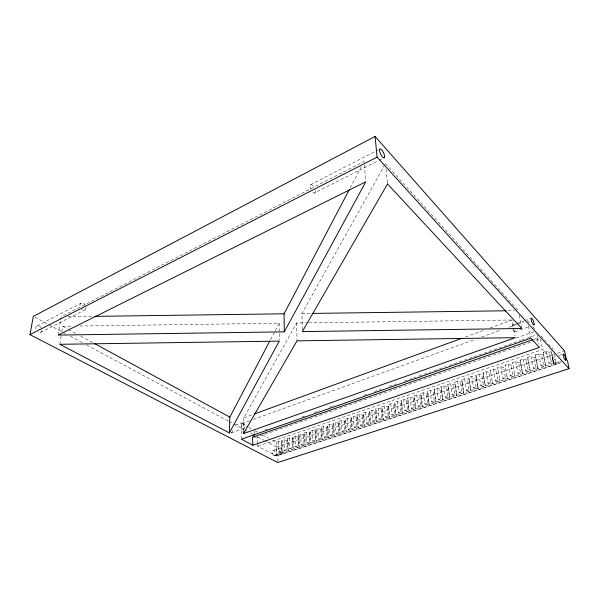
<?xml version="1.0" encoding="UTF-8"?>
<svg xmlns="http://www.w3.org/2000/svg" width="599" height="599" viewBox="0 0 599 599"><rect width="100%" height="100%" fill="white"/><g stroke="black" fill="none" stroke-linecap="round" stroke-linejoin="round"><path stroke-width="0.45" stroke-dasharray="3 2.25" d="M553.978 353.485L556.306 364.282L276.394 455.959L257.757 446.18L257.78 444.338M257.787 443.417L257.84 436.971M254.141 433.758L254.171 431.205M243.523 431.729L243.793 417.825L296.625 322.996L307.819 322.839M241.434 439.209L241.756 423.598L249.663 420.745M277.764 461.649L278.161 455.307L276.678 454.521L276.641 447.086L265.132 440.901M59.803 344.305L61.113 336.181M61.839 331.666L62.708 326.253L72.973 326.111M58.155 335.073L60.544 320.472M60.694 319.559L61.135 316.826L364.065 161.416L364.297 164.201M270.478 339.708L274.799 331.472M275.233 330.648L279.127 323.243L78.566 326.028M350.153 187.921L361.459 166.387M302.293 329.794L301.889 313.554L384.992 164.411M37.048 325.871L81.194 303.094M310.814 189.569A4.665 1.894 63.9 0 1 310.641 184.694L375.064 151.457M375.887 151.03L378.366 149.75M40.522 332.49L84.759 309.997M312.745 192.369A4.665 1.894 63.9 0 0 314.063 193.17L378.276 160.764M379.107 160.345L382.409 158.66M243.793 417.825L253.437 414.306M465.558 336.945L483.962 330.229M490.102 327.99L512.018 320.001L513.68 328.836M235.362 425.148L242.138 422.699M512.489 324.987L515.926 323.745M516.78 323.43L523.653 320.952M524.507 320.637L530.519 318.466M253.175 419.472L475.464 339.259M481.618 337.035L500.944 330.064M508.851 327.204L516.757 324.351M517.641 324.037L523.788 321.82M231.221 432.912L243.95 428.375M514.93 331.734L529.561 326.515M516.301 337.986L533.956 331.771M264.938 429.895L268.472 428.659M302.001 416.926L304.644 416.006M314.355 412.606L319.649 410.757M329.353 407.357L334.646 405.508M363.765 395.318L366.416 394.389M374.353 391.611L381.413 389.14M389.357 386.362L396.411 383.899M404.355 381.114L415.826 377.1M419.352 375.873L430.823 371.852M434.357 370.624L445.828 366.61M449.355 365.375L520.823 340.367M521.707 340.06L536.711 334.811M533.664 339.408L537.191 338.18L538.381 339.483L534.847 340.711M254.979 437.719L533.971 341.018M257.757 446.18L542.597 349.479L556.306 364.282M272.545 440.332L276.334 442.399L278.625 441.628L281.56 442.391L282.825 441.965L281.792 440.557L284.098 439.778L287.033 440.55L288.306 440.123L287.288 438.7L289.617 437.914L292.552 438.7L293.832 438.266L292.829 436.828L295.172 436.035L298.107 436.828L299.403 436.394L298.414 434.941L300.78 434.14L303.715 434.941L305.026 434.5L304.052 433.04L306.433 432.238L309.369 433.04L310.686 432.598L309.728 431.123L312.131 430.307L315.067 431.123L316.399 430.674L315.456 429.191L317.882 428.367L320.817 429.191L322.157 428.742L321.229 427.237L323.677 426.413L326.612 427.237L327.96 426.788L327.054 425.268L329.517 424.436L332.452 425.275L333.815 424.818L332.932 423.291L335.418 422.452L338.345 423.291L339.723 422.827L338.847 421.292L341.355 420.438L344.29 421.292L345.675 420.827L344.822 419.27L347.353 418.416L350.28 419.278L351.68 418.806L350.849 417.241L353.395 416.38L356.323 417.241L357.738 416.769L356.922 415.189L359.49 414.321L362.425 415.197L363.84 414.718L363.046 413.115L365.645 412.239L368.572 413.123L370.002 412.644L369.231 411.034L371.844 410.15L374.772 411.041L376.217 410.555L375.461 408.922L378.096 408.031L381.024 408.937L382.484 408.443L381.75 406.803L384.408 405.905L387.336 406.811L388.803 406.317L388.092 404.662L390.78 403.756L393.7 404.669L395.183 404.175L394.486 402.498L397.197 401.585L400.117 402.513L401.615 402.011L400.948 400.319L403.681 399.398L406.594 400.334L408.106 399.825L407.455 398.118L410.21 397.189L413.13 398.133L414.65 397.624L414.029 395.902L416.807 394.966L419.719 395.917L421.262 395.4L420.655 393.663L423.463 392.719L426.376 393.685L427.926 393.161L427.342 391.409L430.172 390.451L433.084 391.424L434.649 390.9L434.095 389.125L436.948 388.159L439.853 389.148L441.433 388.616L440.901 386.827L443.784 385.853L446.689 386.849L448.277 386.31L447.775 384.506L450.68 383.525L453.585 384.528L455.188 383.989L454.708 382.162L457.643 381.174L460.541 382.192L462.158 381.645L461.709 379.803L464.667 378.8L467.564 379.826L469.197 379.279L468.77 377.415L471.757 376.404L474.648 377.445L476.302 376.891L475.898 375.011L478.915 373.993L481.798 375.034L483.468 374.48L483.094 372.578L486.141 371.552L489.016 372.608L490.701 372.046L490.356 370.13L493.426 369.089L496.301 370.16L498.001 369.583L497.687 367.651L500.786 366.603L503.662 367.681L505.376 367.105L505.084 365.158L508.214 364.095L511.082 365.188L512.811 364.604L512.549 362.635L515.717 361.564L518.577 362.665L520.329 362.081L520.089 360.089L523.286 359.011L526.147 360.119L527.906 359.527L527.704 357.513L530.931 356.427L533.784 357.551L535.566 356.952L535.394 354.922L538.651 353.822L541.496 354.96L543.293 354.353L543.151 352.302L546.438 351.186L549.283 352.339L551.095 351.725L550.99 349.651M276.641 447.086L553.91 354.458M557.452 353.275L564.535 350.909M273.084 450.426L280.212 448.052M561.27 361.744L554.936 363.713A3.377 0.816 69.9 0 1 553.094 360.433A3.377 0.816 69.9 0 1 552.855 357.408L555.46 356.54M558.934 355.387L562.416 354.234M278.625 441.628L278.692 452.163L281.874 451.107L282.923 452.492L282.825 441.965M284.098 439.778L284.203 450.343L287.415 449.28L288.441 450.68L288.306 440.123M289.617 437.914L289.759 448.509L293.001 447.438L294.012 448.846L293.832 438.266M295.172 436.035L295.367 446.659L298.631 445.581L298.414 434.941M300.78 434.14L301.012 444.795L304.307 443.709L304.052 433.04M306.433 432.238L306.71 442.916L310.035 441.822L309.728 431.123M312.131 430.307L312.461 441.021L315.808 439.921L315.456 429.191M317.882 428.367L318.249 439.112L321.626 437.996L321.229 427.237M323.677 426.413L324.089 437.188L327.496 436.057L327.054 425.268M329.517 424.436L329.982 435.241L333.418 434.11L332.932 423.291M335.418 422.452L335.927 433.279L339.386 432.141L338.847 421.292M341.355 420.438L341.917 431.302L345.413 430.149L344.822 419.27M347.353 418.416L347.959 429.311L351.486 428.15L350.849 417.241M353.395 416.38L354.054 427.304L357.61 426.129L356.922 415.189M359.49 414.321L360.201 425.275L363.788 424.092L363.046 413.115M365.645 412.239L366.408 423.231L370.025 422.033L369.231 411.034M371.844 410.15L372.66 421.164L376.307 419.959L375.461 408.922M378.096 408.031L378.972 419.083L382.649 417.87L381.75 406.803M384.408 405.905L385.337 416.986L389.051 415.758L388.092 404.662M390.78 403.756L391.761 414.867L395.505 413.632L394.486 402.498M397.197 401.585L398.238 412.726L402.019 411.483L400.948 400.319M403.681 399.398L404.774 410.57L408.585 409.312L407.455 398.118M410.21 397.189L411.371 408.398L415.212 407.125L414.029 395.902M416.807 394.966L418.02 406.204L421.906 404.924L420.655 393.663M423.463 392.719L424.736 403.988L428.652 402.693L427.342 391.409M430.172 390.451L431.512 401.749L435.466 400.446L434.095 389.125M436.948 388.159L438.348 399.496L442.339 398.178L440.901 386.827M443.784 385.853L445.252 397.219L449.272 395.894L447.775 384.506M450.68 383.525L452.215 394.921L456.273 393.58L454.708 382.162M457.643 381.174L459.238 392.607L463.341 391.252L461.709 379.803M464.667 378.8L466.329 390.263L470.47 388.901L468.77 377.415M471.757 376.404L473.487 387.905L477.665 386.527L475.898 375.011M478.915 373.993L480.72 385.524L484.935 384.131L483.094 372.578M486.141 371.552L488.013 383.113L492.266 381.713L492.61 383.592L490.356 370.13M493.426 369.089L495.373 380.687L499.671 379.272L499.985 381.174L497.687 367.651M500.786 366.603L502.808 378.239L507.143 376.801L507.428 378.725L505.084 365.158M508.214 364.095L510.311 375.76L514.691 374.315L514.945 376.254L512.549 362.635M515.717 361.564L517.888 373.259L522.306 371.799L520.089 360.089M523.286 359.011L525.533 370.736L529.995 369.269L527.704 357.513M530.931 356.427L533.26 368.19L537.767 366.708L535.394 354.922M538.651 353.822L541.054 365.622L545.607 364.117L543.151 352.302M546.438 351.186L548.931 363.024L553.528 361.504L551.38 351.478M276.678 454.521L561.091 361.085M274.791 455.734L281.942 453.391M278.161 455.307L562.169 362.268M310.641 184.694L311.181 184.679A4.665 1.894 63.9 0 1 313.839 187.217M67.665 316.736L92.852 316.392M301.889 313.554L311.218 313.434M508.064 310.761L514.601 310.671M308.747 322.831L512.018 320.001M552.855 357.408L553.094 357.453A3.377 0.816 69.9 0 1 554.929 360.725A3.377 0.816 69.9 0 1 555.176 363.75M278.692 452.163L281.642 452.911L281.56 442.391M284.203 450.343L287.161 451.099L287.033 440.55M289.759 448.509L292.716 449.272L292.552 438.7M295.367 446.659L298.324 447.431L298.107 436.828M301.012 444.795L303.97 445.574L303.715 434.941M306.71 442.916L309.668 443.702L309.369 433.04M312.461 441.021L315.411 441.815L315.067 431.123M318.249 439.112L321.206 439.913L320.817 429.191M324.089 437.188L327.047 437.996L326.612 427.237M329.982 435.241L332.939 436.057L332.452 425.275M335.927 433.279L338.877 434.11L338.345 423.291M341.917 431.302L344.874 432.141L344.29 421.292M347.959 429.311L350.917 430.149L350.28 419.278M354.054 427.304L357.004 428.15L356.323 417.241M360.201 425.275L363.151 426.129L362.425 415.197M366.408 423.231L369.351 424.092L368.572 413.123M372.66 421.164L375.61 422.04L374.772 411.041M378.972 419.083L381.915 419.966L381.024 408.937M385.337 416.986L388.279 417.877L387.336 406.811M391.761 414.867L394.704 415.766L393.7 404.669M398.238 412.726L401.18 413.639L400.117 402.513M404.774 410.57L407.709 411.491L406.594 400.334M411.371 408.398L414.306 409.327L413.13 398.133M418.02 406.204L420.955 407.14L419.719 395.917M424.736 403.988L427.671 404.931L426.376 393.685M431.512 401.749L434.44 402.708L433.084 391.424M438.348 399.496L441.276 400.461L439.853 389.148M445.252 397.219L448.172 398.2L446.689 386.849M452.215 394.921L455.128 395.909L453.585 384.528M459.238 392.607L462.158 393.603L460.541 382.192M466.329 390.263L469.242 391.274L467.564 379.826M473.487 387.905L476.4 388.923L474.648 377.445M480.72 385.524L483.618 386.55L481.798 375.034M488.013 383.113L490.91 384.154L489.016 372.608M495.373 380.687L498.271 381.735L496.301 370.16M502.808 378.239L505.698 379.294L503.662 367.681M510.311 375.76L513.193 376.831L511.082 365.188M517.888 373.259L520.763 374.345L518.577 362.665M525.533 370.736L528.408 371.829L526.147 360.119M533.26 368.19L536.127 369.298L533.784 357.551M541.054 365.622L543.922 366.738L541.496 354.96M548.931 363.024L551.784 364.155L549.283 352.339M34.982 317.23L48.13 324.299M48.953 324.74L62.101 331.809M62.925 332.25L66.212 334.017M70.323 336.219L82.655 342.845M86.765 345.054L228.144 421.022M228.968 421.464L243.763 429.416M244.587 429.857L247.05 431.183M250.337 432.95L252.808 434.275M257.735 436.926L264.316 440.46M62.708 326.253L67.627 328.926M68.443 329.368L76.635 333.823M80.73 336.046L93.025 342.733M241.756 423.598L247.971 426.975M248.742 427.394L253.407 429.932M254.919 430.756L257.884 432.366M262.557 434.904L268.749 438.273M385.442 163.594L517.701 309.93M527.3 320.547L529.786 323.295M532.878 326.717L535.978 330.146M541.219 335.942L546.183 341.437M548.662 344.185L553.012 348.985M298.631 445.581L299.627 447.004L299.403 436.394M304.307 443.709L305.288 445.147L305.026 434.5M310.035 441.822L311.001 443.267L310.686 432.598M41.069 327.773L40.762 327.301A3.751 2.718 57.1 0 0 36.726 326.043A3.751 2.718 57.1 0 0 36.254 330.251M315.808 439.921L316.751 441.381L316.399 430.674M321.626 437.996L322.554 439.471L322.157 428.742M85.402 305.535L84.863 304.681A3.894 2.628 58.9 0 0 81.187 303.094A3.894 2.628 58.9 0 0 80.146 306.636M327.496 436.057L328.409 437.547L327.96 426.788M333.418 434.11L334.309 435.608L333.815 424.818M339.386 432.141L340.262 433.654L339.723 422.827M345.413 430.149L346.267 431.677L345.675 420.827M351.486 428.15L352.324 429.693L351.68 418.806M357.61 426.129L358.427 427.686L357.738 416.769M363.788 424.092L364.589 425.657L363.84 414.718M370.025 422.033L370.803 423.62L370.002 412.644M376.307 419.959L377.063 421.561L376.217 410.555M382.649 417.87L383.39 419.48L382.484 408.443M389.051 415.758L389.762 417.391L388.803 406.317M395.505 413.632L396.201 415.272L395.183 404.175M402.019 411.483L402.685 413.138L401.615 402.011M408.585 409.312L409.237 410.989L408.106 399.825M415.212 407.125L415.841 408.817L414.65 397.624M421.906 404.924L422.505 406.631L421.262 395.4M428.652 402.693L429.236 404.422L427.926 393.161M435.466 400.446L436.02 402.191L434.649 390.9M442.339 398.178L442.871 399.937L441.433 388.616M449.272 395.894L449.782 397.669L448.277 386.31M456.273 393.58L456.752 395.377L455.188 383.989M463.341 391.252L463.791 393.064L462.158 381.645M537.191 338.18L538.591 344.043M470.47 388.901L470.896 390.728L469.197 379.279M477.665 386.527L478.069 388.377L476.302 376.891M551.095 351.725L553.626 363.548L553.528 361.504M540.433 339.079L542.597 349.479M543.293 354.353L545.734 366.139L545.607 364.117M537.49 335.163L538.381 339.483M535.566 356.952L537.924 368.707L537.767 366.708M528.363 325.841L530.841 338.195M484.935 384.131L485.302 385.996L483.468 374.48M519.198 315.081L521.811 328.477M527.906 359.527L530.19 371.245L529.995 369.269M520.329 362.081L522.53 373.761L522.306 371.799M513.845 329.72L515.013 335.904M386.011 169.15L387.523 183.953M364.372 165.129L365.69 180.898M296.625 322.996L296.999 340.853M292.829 436.828L293.001 447.438M287.288 438.7L287.415 449.28M281.792 440.557L281.874 451.107M279.127 323.243L279.239 340.217M276.334 442.399L276.394 455.959M41.825 329.907A3.751 2.718 57.1 0 1 38.231 332.288M232.195 430.389A2.95 1.752 71 0 1 230.75 432.935M315.156 190.467A4.665 1.894 63.9 0 1 314.595 193.14M85.964 307.392A3.894 2.628 58.9 0 1 81.749 309.166M513.073 329.398A3.594 0.973 69.3 0 0 515.14 331.569L515.252 331.195A3.594 0.973 69.3 0 0 514.968 329.068M512.25 326.807A3.594 0.973 69.3 0 1 512.16 325.512L512.28 325.137A3.594 0.973 69.3 0 1 514.339 327.324M273.503 455.315L273.092 454.843A2.793 1.55 72.5 0 1 272.358 451.279A2.793 1.55 72.5 0 1 274.372 450.852L274.776 451.324A2.793 1.55 72.5 0 1 275.51 454.881A2.793 1.55 72.5 0 1 273.503 455.315M280.654 452.964L280.242 452.485A2.808 1.535 72.4 0 1 279.501 448.906A2.808 1.535 72.4 0 1 281.493 448.486L281.904 448.965A2.808 1.535 72.4 0 1 282.646 452.537A2.808 1.535 72.4 0 1 280.654 452.964M244.714 425.088L244.422 424.377A2.98 1.73 70.9 0 0 241.921 422.782A2.98 1.73 70.9 0 0 241.367 425.986L241.659 426.705A2.98 1.73 70.9 0 0 244.16 428.292A2.98 1.73 70.9 0 0 244.714 425.088"/><path stroke-width="0.9" d="M254.103 437.173L254.133 434.612M243.494 433.579L296.999 340.853L515.35 337.671L243.494 433.579L243.523 431.729M229.38 432.912L279.246 341.108L59.803 344.305L229.38 432.912L229.844 417.121L269.61 341.355M29.95 334.631L33.334 316.347L375.094 136.445L564.535 350.909L566.422 359.333L567.493 360.523L569.05 368.655L277.711 462.555L29.95 334.631L377.071 157.125L375.094 136.445M284.278 331.853L365.772 181.819L58.155 335.073L284.278 331.853L284.076 313.801L349.284 189.576M254.313 413.984L462.054 338.225M532.781 339.715L252.486 437.165L252.928 445.214L539.392 347.398L530.841 338.195L241.434 439.209L252.928 445.214M94.717 316.369L284.076 313.801M312.146 313.419L506.2 310.784M94.664 343.624L229.844 417.121M377.071 157.125L569.05 368.655M534.151 324.448L534.053 324.823A3.639 0.913 69.2 0 1 532.241 323.011A3.639 0.913 69.2 0 1 531.081 318.683L531.178 318.309A3.639 0.913 69.2 0 1 532.99 320.136A3.639 0.913 69.2 0 1 534.151 324.448M387.523 183.953L302.338 331.599L521.811 328.477L387.523 183.953M384.064 157.822L383.607 157.799A4.904 1.595 64.8 0 1 380.253 153.262A4.904 1.595 64.8 0 1 380.013 148.896L380.485 148.926A4.904 1.595 64.8 0 1 383.817 153.456A4.904 1.595 64.8 0 1 384.064 157.822M565.621 360.321L565.396 360.284A3.399 0.786 69.8 0 1 563.562 356.974A3.399 0.786 69.8 0 1 563.285 353.942L563.517 353.987A3.399 0.786 69.8 0 1 565.336 357.289A3.399 0.786 69.8 0 1 565.621 360.321"/></g></svg>
